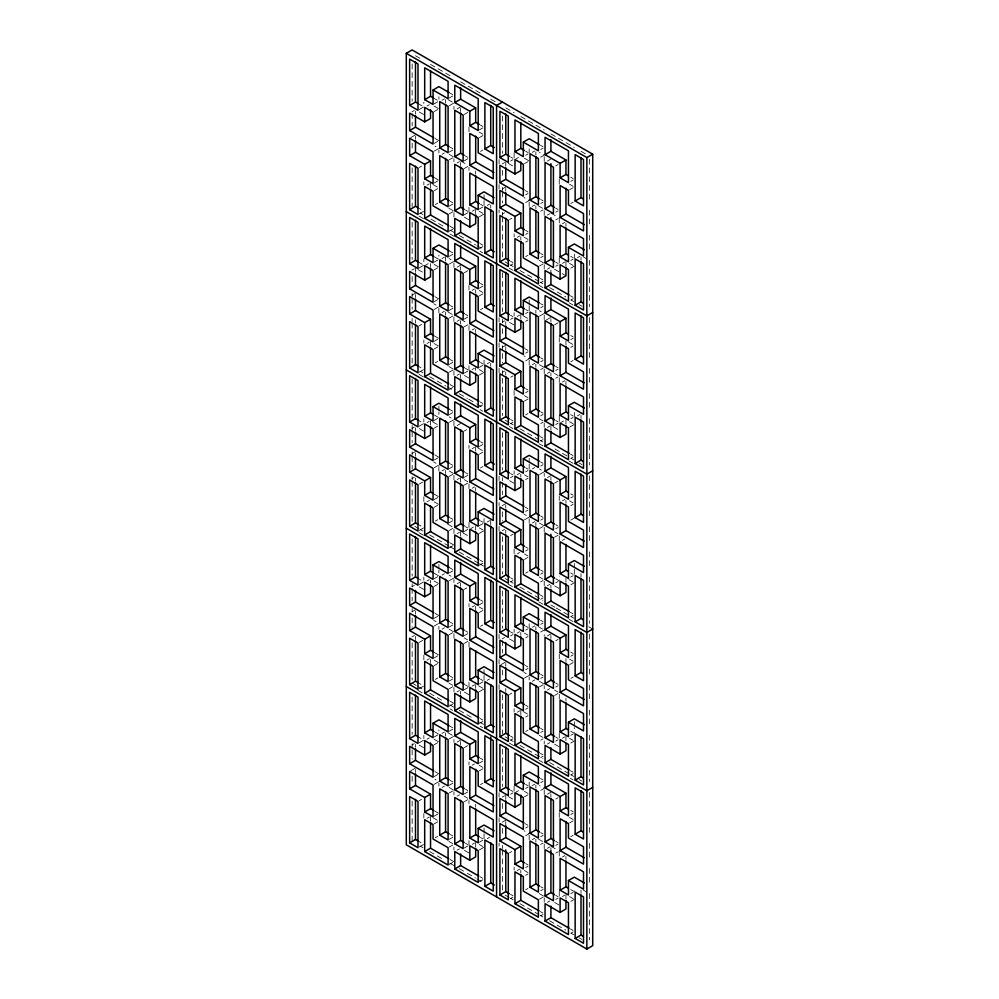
<?xml version="1.0" encoding="UTF-8"?>
<svg xmlns="http://www.w3.org/2000/svg" width="999" height="999" viewBox="0 0 999 999"><rect width="100%" height="100%" fill="white"/><g stroke="black" fill="none" stroke-linecap="round" stroke-linejoin="round"><path stroke-width="0.75" stroke-dasharray="5 3.75" d="M411.975 111.826L414.323 110.464M419.168 109.603L423.851 106.893L423.851 102.26M427.023 106.031L429.37 104.683M434.215 103.809L437.724 101.786M442.07 100.237L444.418 98.889M449.263 98.014L452.772 95.991M434.215 111.526L437.724 109.503M449.263 105.744L453.946 103.034L453.946 109.216M457.117 108.928L460.626 106.893M410.814 137.587L415.497 134.89M464.31 114.423L467.819 112.4M434.215 143.381L437.724 141.359M434.215 151.099L438.898 148.401L435.002 146.154M479.358 129.87L482.867 127.847M419.168 167.507L421.516 166.159M442.07 154.296L444.418 152.934M449.263 152.073L452.772 150.037M479.358 137.587L482.867 135.564M449.263 159.79L452.772 157.767M457.117 162.974L459.465 161.626M464.31 160.752L467.819 158.729M480.519 151.398L482.867 150.037M427.023 185.177L429.37 183.828M434.215 182.954L437.724 180.931M464.31 168.481L467.819 166.446M434.215 190.684L437.724 188.649M502.26 163.936L504.595 162.587M419.168 213.848L423.851 211.139L419.081 208.379M435.389 204.483L437.724 203.134M510.614 161.051L512.962 159.69M516.133 158.829L518.481 157.48M525.661 155.257L528.009 153.908M532.355 152.36L534.69 151.011M540.709 149.463L543.056 148.114M449.263 206.119L452.772 204.096M524.487 163.649L528.009 161.626M540.709 157.18L544.218 155.157L539.448 152.397M449.263 213.848L452.772 211.813M547.402 161.051L550.911 159.016M502.26 189.036L505.769 187.013M464.31 214.81L467.819 212.787M472.165 211.239L474.513 209.89M479.358 209.016L482.867 206.993M487.212 205.444L489.547 204.096M555.756 165.871L558.091 164.523M449.263 231.219L452.772 229.196M479.358 216.733L484.04 214.036M525.661 194.83L528.009 193.481M502.26 214.136L504.595 212.787M525.661 202.547L529.17 200.524L523.976 197.515M411.975 270.117L414.323 268.768M419.168 267.894L423.851 265.197L423.851 259.016M425.861 264.997L428.196 263.649M570.804 181.319L573.139 179.97M434.215 262.1L437.724 260.077M442.07 258.529L444.418 257.18M509.453 219.63L511.788 218.282M532.355 206.406L534.69 205.057M449.263 256.318L452.772 254.283M540.709 203.521L543.056 202.16M569.63 189.71L573.139 187.687M434.215 269.83L437.724 267.794M449.263 264.036L453.946 261.338L449.163 258.579M540.709 211.239L543.056 209.89M479.358 248.589L482.867 246.566M457.117 267.22L460.626 265.197M547.402 215.097L549.737 213.749M411.975 295.217L415.497 293.182M555.756 212.2L558.091 210.851M570.804 203.509L573.139 202.16M517.307 237.3L519.642 235.951M525.661 234.403L528.009 233.054M464.31 272.727L467.819 270.692M555.756 219.93L558.091 218.569M525.661 242.12L528.009 240.771M562.449 223.788L564.785 222.427M434.215 301.673L437.724 299.65M434.215 309.403L438.898 306.693L433.691 303.696M510.614 265.284L512.962 263.936M525.661 256.606L528.009 255.257M472.165 290.384L474.513 289.036M479.358 288.162L482.867 286.139M419.168 325.811L421.516 324.463M442.07 312.587L444.418 311.238M449.263 310.364L452.772 308.341M540.709 257.567L543.056 256.219M479.358 295.891L482.867 293.856M449.263 318.082L452.772 316.059M539.535 265.959L543.056 263.936M457.117 321.278L459.465 319.917M547.402 269.156L549.737 267.794M464.31 319.056L467.819 317.02M480.519 309.69L482.867 308.341M555.756 266.258L558.091 264.897M562.449 263.361L564.785 262.013M427.023 343.469L429.37 342.12M570.804 260.464L573.139 259.116M577.484 257.567L579.832 256.219M434.215 341.258L437.724 339.223M464.31 326.773L467.819 324.75M540.709 282.667L543.056 281.306M570.804 268.182L574.313 266.159M434.215 348.976L437.724 346.953M472.165 329.957L474.513 328.609M502.26 322.24L504.595 320.891M419.168 372.14L423.851 369.443L419.081 366.683M435.389 362.774L437.724 361.426M510.614 319.343L512.962 317.994M517.307 316.446L519.642 315.097M525.661 313.549L528.009 312.2M540.709 307.754L543.056 306.406M449.263 364.423L452.772 362.387M525.661 321.266L528.009 319.917M539.535 316.159L544.218 313.449L539.448 310.701M570.804 300.037L573.139 298.689M449.263 372.14L452.772 370.117M546.228 320.017L550.911 317.32M502.26 347.327L505.769 345.304M457.117 375.324L459.465 373.976M464.31 373.102L467.819 371.079M472.165 369.53L474.513 368.181M479.358 367.307L482.867 365.284M487.212 363.736L489.547 362.387M554.582 324.837L558.091 322.814M449.263 389.51L452.772 387.487M479.358 375.037L484.04 372.327M525.661 353.122L528.009 351.773M502.26 372.427L504.595 371.079M525.661 360.851L529.17 358.816L523.976 355.819M411.975 428.409L414.323 427.06M419.168 426.198L423.851 423.489L419.081 420.729M427.023 422.627L429.37 421.266M570.804 339.61L573.139 338.261M434.215 420.404L437.724 418.369M510.614 377.26L512.962 375.899M532.355 364.71L534.69 363.361M449.263 414.61L452.772 412.587M540.709 361.813L543.056 360.464M570.804 347.327L573.139 345.979M434.215 428.121L437.724 426.098M449.263 422.327L453.946 419.63L449.163 416.87M540.709 369.53L543.056 368.181M479.358 406.893L482.867 404.857M457.117 425.512L460.626 423.489M547.402 373.389L549.737 372.04M555.756 370.504L558.091 369.143M570.804 361.813L573.139 360.464M411.975 453.509L415.497 451.486M525.661 392.694L528.009 391.346M464.31 431.019L466.645 429.67M555.756 378.221L558.091 376.873M524.487 401.099L528.009 399.063M562.449 382.08L564.785 380.731M434.215 459.977L437.724 457.954M411.975 478.608L414.323 477.247M434.215 467.694L438.898 464.997L433.691 461.988M510.614 423.588L512.962 422.24M525.661 414.897L528.009 413.549M472.165 448.676L474.513 447.327M479.358 446.466L482.867 444.43M419.168 484.103L422.677 482.08M442.07 470.879L444.418 469.53M449.263 468.656L452.772 466.633M540.709 415.859L543.056 414.51M479.358 454.183L482.867 452.16M449.263 476.386L452.772 474.363M540.709 423.588L543.056 422.24M457.117 479.57L459.465 478.221M547.402 427.447L549.737 426.098M464.31 477.347L467.819 475.324M480.519 467.982L482.867 466.633M555.756 424.55L558.091 423.201M561.276 422.327L563.611 420.979M427.023 501.773L429.37 500.412M570.804 418.756L573.139 417.407M577.484 415.859L579.832 414.51M434.215 499.55L437.724 497.527M464.31 485.064L467.819 483.041M540.709 440.959L543.056 439.61M569.63 427.16L574.313 424.45M434.215 507.267L437.724 505.244M472.165 488.261L474.513 486.9M419.168 530.432L423.851 527.734L419.081 524.975M435.389 521.078L437.724 519.717M510.614 477.634L512.962 476.286M517.307 474.737L519.642 473.389M525.661 471.84L528.009 470.492M532.355 468.956L534.69 467.594M540.709 466.058L543.056 464.697M449.263 522.714L452.772 520.691M525.661 479.57L528.009 478.221M539.535 474.45L544.218 471.753L539.448 468.993M570.804 458.329L573.139 456.98M449.263 530.432L452.772 528.409M547.402 477.634L550.911 475.611M502.26 505.631L505.769 503.608M457.117 533.616L459.465 532.267M464.31 531.406L467.819 529.37M470.991 528.508L473.339 527.16M479.358 525.611L482.867 523.588M487.212 522.04L489.547 520.691M554.582 483.141L558.091 481.106M449.263 547.814L452.772 545.779M479.358 533.329L484.04 530.631M525.661 511.426L528.009 510.064M502.26 530.719L504.595 529.37M524.487 519.817L529.17 517.12L523.976 514.11M411.975 586.713L414.323 585.352M562.449 500.799L564.785 499.45M419.168 584.49L423.851 581.78L419.081 579.033M427.023 580.918L429.37 579.57M570.804 497.902L573.139 496.553M434.215 578.696L437.724 576.673M442.07 575.124L444.418 573.776M510.614 535.551L512.962 534.203M532.355 523.001L534.69 521.653M449.263 572.902L452.772 570.879M540.709 520.104L543.056 518.756M570.804 505.631L573.139 504.283M434.215 586.413L437.724 584.39M449.263 580.631L453.946 577.922L449.163 575.162M539.535 528.508L543.056 526.473M479.358 565.184L482.867 563.161M457.117 583.816L460.626 581.78M411.975 611.8L415.497 609.777M555.756 528.796L558.091 527.447M570.804 520.104L574.313 518.081M517.307 553.896L519.642 552.534M525.661 550.998L528.009 549.637M464.31 589.31L466.645 587.961M554.582 537.187L558.091 535.164M524.487 559.39L528.009 557.367M562.449 540.372L564.785 539.023M434.215 618.269L437.724 616.246M411.975 636.9L414.323 635.551M434.215 625.998L438.898 623.289L433.691 620.292M510.614 581.88L512.962 580.531M525.661 573.189L528.009 571.84M472.165 606.98L474.513 605.631M479.358 604.757L482.867 602.734M419.168 642.407L422.677 640.371M442.07 629.183L444.418 627.822M449.263 626.96L452.772 624.924M540.709 574.163L543.056 572.814M479.358 612.474L482.867 610.451M449.263 634.677L452.772 632.654M540.709 581.88L543.056 580.531M547.402 585.739L549.737 584.39M464.31 635.639L467.819 633.616M480.519 626.286L482.867 624.924M555.756 582.842L558.091 581.493M427.023 660.064L429.37 658.716M570.804 577.06L573.139 575.699M434.215 657.841L437.724 655.819M464.31 643.368L467.819 641.333M540.709 599.25L543.056 597.902M570.804 584.777L574.313 582.754M434.215 665.571L437.724 663.536M502.26 638.836L504.595 637.474M419.168 688.736L423.851 686.026L419.081 683.266M435.389 679.37L437.724 678.021M510.614 635.938L512.962 634.577M517.307 633.041L519.642 631.693M525.661 630.144L528.009 628.796M532.355 627.247L534.69 625.898M540.709 624.35L543.056 623.001M449.263 681.006L452.772 678.983M525.661 637.861L528.009 636.513M540.709 632.067L544.218 630.044L544.218 636.226M570.804 616.633L573.139 615.272M449.263 688.736L452.772 686.7M547.402 635.938L550.911 633.903M501.086 664.597L505.769 661.9M457.117 691.92L459.465 690.571M464.31 689.697L467.819 687.674M472.165 686.126L474.513 684.777M479.358 683.903L482.867 681.88M487.212 680.331L489.547 678.983M555.756 640.759L558.091 639.41M449.263 706.106L452.772 704.083M479.358 691.633L484.04 688.923M525.661 669.717L528.009 668.368M524.487 678.109L529.17 675.411L523.976 672.402M411.975 745.004L414.323 743.656M419.168 742.781L423.851 740.084L419.081 737.324M427.023 739.21L429.37 737.861M570.804 656.206L573.139 654.857M434.215 736.987L437.724 734.964M442.07 733.416L444.418 732.067M509.453 694.517L511.788 693.169M532.355 681.293L534.69 679.944M449.263 731.206L452.772 729.17M540.709 678.408L543.056 677.047M569.63 664.597L573.139 662.574M434.215 744.717L437.724 742.682M449.263 738.923L453.946 736.226L453.946 742.394M539.535 686.8L543.056 684.777M479.358 723.476L482.867 721.453M457.117 742.107L460.626 740.084M547.402 689.984L549.737 688.636M410.814 770.778L415.497 768.069M555.756 687.087L558.091 685.739M570.804 678.408L573.139 677.047M517.307 712.187L519.642 710.838M525.661 709.29L528.009 707.941M464.31 747.614L467.819 745.579M554.582 695.491L558.091 693.456M525.661 717.007L528.009 715.659M434.215 776.573L437.724 774.537M434.215 784.29L438.898 781.58L435.002 779.332M510.614 740.172L512.962 738.823M525.661 731.493L528.009 730.144M472.165 765.271L474.513 763.923M479.358 763.049L482.867 761.026M419.168 800.699L421.516 799.35M442.07 787.474L444.418 786.126M449.263 785.251L452.772 783.228M540.709 732.454L543.056 731.106M479.358 770.778L482.867 768.743M449.263 792.981L452.772 790.946M540.709 740.172L543.056 738.823M457.117 796.166L459.465 794.804M547.402 744.043L549.737 742.682M464.31 793.943L467.819 791.907M480.519 784.577L482.867 783.228M555.756 741.146L558.091 739.797M562.449 738.249L564.785 736.9M427.023 818.356L429.37 817.007M570.804 735.351L573.139 734.003M434.215 816.146L437.724 814.11M464.31 801.66L467.819 799.637M540.709 757.554L543.056 756.206M570.804 743.069L574.313 741.046M434.215 823.863L437.724 821.84M502.26 797.127L504.595 795.778M419.168 847.027L423.851 844.33L419.081 841.57M435.389 837.661L437.724 836.313M510.614 794.23L512.962 792.881M516.133 792.007L518.481 790.659M525.661 788.436L528.009 787.087M532.355 785.539L534.69 784.19M540.709 782.642L543.056 781.293M449.263 839.31L452.772 837.274M524.487 796.84L528.009 794.804M540.709 790.371L544.218 788.336L539.448 785.589M570.804 774.924L573.139 773.576M449.263 847.027L452.772 845.004M547.402 794.23L550.911 792.207M502.26 822.227L505.769 820.191M457.117 850.211L459.465 848.863M464.31 847.989L467.819 845.966M472.165 844.417L474.513 843.069M479.358 842.207L482.867 840.171M487.212 838.636L489.547 837.274M555.756 799.05L558.091 797.702M449.263 864.397L452.772 862.374M479.358 849.924L484.04 847.214M525.661 828.009L528.009 826.66M525.661 835.738L529.17 833.703L523.976 830.706M570.804 814.497L573.139 813.149M509.453 852.821L511.788 851.473M532.355 839.597L534.69 838.248M540.709 836.7L543.056 835.351M569.63 822.901L573.139 820.866M540.709 844.417L543.056 843.069M479.358 881.78L482.867 879.744M547.402 848.276L549.737 846.927M555.756 845.391L558.091 844.03M570.804 836.7L573.139 835.351M517.307 870.479L519.642 869.13M525.661 867.582L528.009 866.233M555.756 853.109L558.091 851.76M525.661 875.311L528.009 873.963M562.449 856.967L564.785 855.619M510.614 898.476L512.962 897.127M525.661 889.784L528.009 888.436M540.709 890.746L543.056 889.397M539.535 899.15L543.056 897.127M547.402 902.334L549.737 900.986M555.756 899.437L558.091 898.089M562.449 896.54L564.785 895.191M570.804 893.643L573.139 892.294M540.709 915.846L543.056 914.497M570.804 901.373L574.313 899.337M570.804 933.216L573.139 931.867M415.497 55.744L422.652 59.878M430.544 64.423L451.348 76.436M460.626 81.806L482.742 94.568M490.721 99.176L496.69 102.622M505.769 107.867L514.123 112.687M520.816 116.546L544.218 130.057M550.911 133.928L574.313 147.44M581.006 151.299L586.975 154.745M448.926 92.42L452.684 94.593M540.459 145.267L542.969 146.716M447.977 99.588L453.946 103.034M432.929 97.665L438.898 101.111L438.898 96.766M480.457 125.1L482.842 126.473M525.586 151.161L527.984 152.535M570.729 177.223L573.114 178.596M434.115 106.069L438.898 108.829M479.258 132.13L482.842 134.203M524.4 158.192L529.17 160.951M569.542 184.253L573.114 186.326M417.882 103.446L423.851 106.893M510.551 156.955L512.937 158.329M419.255 111.963L425.524 115.584M508.279 163.361L515.796 167.707M435.002 138.424L438.898 140.684M450.362 147.303L452.747 148.676M465.409 155.981L467.794 157.367M525.274 190.547L527.872 192.045M540.634 199.425L543.031 200.799M555.681 208.104L558.079 209.49M449.163 154.333L453.946 157.093M460.626 160.951L467.794 165.085M538.249 205.769L544.218 209.216M550.911 213.074L558.079 217.208M583.391 256.918L586.975 258.991M434.115 177.497L438.898 180.257M480.457 204.246L482.842 205.632M525.586 230.307L527.984 231.681M570.729 256.368L573.114 257.742M432.929 184.528L438.898 187.974M479.258 211.276L482.842 213.349M524.4 237.337L527.984 239.41M569.542 263.399L573.114 265.472M450.362 201.348L452.747 202.735M465.409 210.04L467.794 211.413M540.634 253.471L543.031 254.845M555.681 262.163L558.079 263.536M448.926 208.242L453.946 211.139M464.398 217.17L470.666 220.791M539.21 260.364L544.218 263.261M554.67 269.293L560.938 272.914M562.187 273.639L564.697 275.087M450.037 226.261L453.946 228.521M480.132 243.631L482.742 245.142M510.551 261.189L512.937 262.575M540.322 278.384L542.919 279.882M570.417 295.754L573.014 297.265M420.229 212.912L422.927 214.473M431.019 219.143L443.144 226.136M449.875 230.032L453.921 232.367M459.303 235.477L475.474 244.805M476.823 245.592L483.566 249.475M505.119 261.925L509.165 264.26M510.514 265.035L513.199 266.596M519.942 270.479L538.811 281.368M540.159 282.155L542.844 283.704M549.587 287.6L565.759 296.928M571.141 300.037L573.838 301.598M579.233 304.707L581.918 306.268M419.081 216.109L423.851 218.868M450.037 233.991L453.946 236.239M480.132 251.361L482.742 252.859M509.353 268.232L512.937 270.292M539.023 285.352L542.919 287.612M569.118 302.734L573.014 304.982M448.926 250.712L452.684 252.884M540.459 303.559L542.969 305.007M434.115 256.643L438.898 259.403L438.898 255.057M480.457 283.391L482.842 284.777M525.586 309.453L527.984 310.839M570.729 335.514L573.114 336.9M434.115 264.36L438.898 267.12M479.258 290.422L482.842 292.495M523.201 315.796L527.984 318.556M568.344 341.858L573.114 344.618M417.882 261.75L423.851 265.197M510.551 315.247L512.937 316.621M417.994 269.543L425.524 273.876M509.527 322.377L515.796 325.999M435.002 296.728L438.898 298.976M450.362 305.594L452.747 306.968M465.409 314.285L467.794 315.659M525.274 348.851L527.872 350.349M540.634 357.717L543.031 359.091M555.681 366.408L558.079 367.782M447.977 311.938L453.946 315.384M460.626 319.243L467.794 323.376M539.448 364.747L544.218 367.507M554.495 373.439L558.079 375.499M434.115 335.789L438.898 338.549M480.457 362.537L482.842 363.923M525.586 388.599L527.984 389.985M570.729 414.66L573.114 416.046M434.115 343.519L438.898 346.266M479.258 369.58L482.842 371.64M524.4 395.641L527.984 397.702M569.542 421.69L573.114 423.763M450.362 359.652L452.747 361.026M465.409 368.331L467.794 369.717M540.634 411.763L543.031 413.149M555.681 420.454L558.079 421.828M448.926 366.546L453.946 369.443M464.398 375.474L470.666 379.083M539.21 418.668L542.969 420.829M553.421 426.873L560.938 431.206M450.037 384.565L453.946 386.813M480.132 401.935L482.742 403.434M510.551 419.493L512.937 420.866M540.322 436.675L542.919 438.186M570.417 454.058L573.014 455.556M420.229 371.203L422.927 372.764M429.67 376.66L445.829 385.989M447.177 386.763L453.921 390.659M459.303 393.768L467.395 398.439M468.743 399.213L475.474 403.109M476.823 403.883L483.566 407.767M505.119 420.217L509.165 422.552M510.514 423.326L513.199 424.887M519.942 428.771L538.811 439.672M540.159 440.447L542.844 441.995M554.969 449.001L569.792 457.554M571.141 458.341L573.838 459.89M579.233 462.999L581.918 464.56M419.081 374.4L423.851 377.16M480.132 409.652L482.742 411.151M509.353 426.523L512.937 428.596M539.023 443.656L542.919 445.904M569.118 461.026L573.014 463.274M448.926 409.016L452.684 411.188M540.459 461.85L542.969 463.299M434.115 414.935L438.898 417.694L438.898 411.913M480.457 441.695L482.842 443.069M525.586 467.757L527.984 469.13M570.729 493.806L573.114 495.192M432.929 421.978L438.898 425.424M478.059 448.039L482.842 450.786M524.4 474.787L527.984 476.848M569.542 500.849L573.114 502.909M510.551 473.538L512.937 474.925M419.255 428.559L425.524 432.18M509.527 480.681L515.796 484.303M435.002 455.02L438.898 457.267M450.362 463.886L452.747 465.272M465.409 472.577L467.794 473.951M525.274 507.142L527.872 508.641M540.634 516.008L543.031 517.395M555.681 524.7L558.079 526.073M449.163 470.929L453.946 473.676M464.21 479.607L467.794 481.68M539.448 523.039L544.218 525.799M554.495 531.73L558.079 533.803M434.115 494.093L438.898 496.84M480.457 520.841L482.842 522.215M525.586 546.903L527.984 548.276M570.729 572.964L573.114 574.338M434.115 501.81L438.898 504.57M479.258 527.872L482.842 529.945M524.4 553.933L527.984 555.993M573.114 582.055L565.958 577.922L565.958 582.267M450.362 517.944L452.747 519.318M465.409 526.635L467.794 528.009M540.634 570.067L543.031 571.44M555.681 578.746L559.265 580.819L559.265 576.186M447.677 524.113L452.684 527.01M463.136 533.041L470.666 537.387M539.21 576.96L542.969 579.133M554.67 585.889L560.938 589.51M450.037 542.857L453.946 545.104M480.132 560.227L482.742 561.725M510.551 577.784L512.937 579.17M540.322 594.979L542.919 596.478M570.417 612.35L573.014 613.848M414.847 526.398L418.881 528.733M420.229 529.507L422.927 531.056M429.67 534.952L448.526 545.841M449.875 546.615L453.921 548.951M459.303 552.06L478.171 562.961M479.52 563.736L483.566 566.071M505.119 578.521L509.165 580.844M510.514 581.63L513.199 583.179M519.942 587.075L542.844 600.299M550.936 604.969L554.969 607.292M556.318 608.079L569.792 615.859M571.141 616.633L573.838 618.194M588.661 626.748L592.707 629.083M419.081 532.692L423.851 535.452M508.154 584.128L512.937 586.888M539.023 601.947L542.919 604.195M569.118 619.318L573.014 621.578M448.926 567.307L452.684 569.48M540.459 620.154L542.969 621.603M538.249 626.598L544.218 630.044M434.115 573.239L438.898 575.998L438.898 570.204M480.457 599.987L482.842 601.361M525.586 626.048L527.984 627.422M570.729 652.11L573.114 653.483M434.115 580.956L438.898 583.716M479.258 607.017L482.842 609.09M524.4 633.079L527.984 635.152M569.542 659.14L573.114 661.213M510.551 631.843L512.937 633.216M419.255 586.85L425.524 590.471M509.527 638.973L515.796 642.594M435.002 613.311L438.898 615.571M450.362 622.19L452.747 623.563M465.409 630.869L467.794 632.255M525.274 665.434L527.872 666.932M540.634 674.313L543.031 675.686M555.681 682.991L558.079 684.377M449.163 629.22L453.946 631.98M464.21 637.911L467.794 639.972M539.448 681.343L544.218 684.103M554.495 690.022L558.079 692.095M434.115 652.384L438.898 655.144M480.457 679.133L482.842 680.519M525.586 705.194L527.984 706.568M570.729 731.256L574.313 733.328L574.313 727.534M434.115 660.102L438.898 662.861M482.842 688.236L475.674 684.103L475.674 688.436M523.201 711.538L527.984 714.297M569.542 738.286L573.114 740.359M450.362 676.236L452.747 677.622M465.409 684.927L467.794 686.301M540.634 728.358L543.031 729.745M555.681 737.05L558.079 738.423M448.926 683.129L452.684 685.302M464.398 692.057L470.666 695.679M539.21 735.252L542.969 737.424M554.67 744.18L560.938 747.801M450.037 701.148L453.946 703.408M480.132 718.518L482.742 720.029M510.551 736.088L512.937 737.462M540.322 753.271L542.919 754.769M570.417 770.641L573.014 772.152M412.15 683.129L416.196 685.464M417.532 686.251L422.927 689.36M429.67 693.244L444.493 701.81M449.875 704.919L453.921 707.255M459.303 710.364L474.125 718.918M479.52 722.027L483.566 724.362M505.119 736.812L509.165 739.148M510.514 739.922L513.199 741.483M519.942 745.366L542.844 758.591M549.587 762.487L569.792 774.15M571.141 774.924L573.838 776.485M579.233 779.595L581.918 781.156M417.882 690.309L422.652 693.056M450.037 708.878L452.647 710.376M480.132 726.248L482.742 727.747M509.353 743.119L514.123 745.866M539.023 760.239L542.919 762.499M570.417 778.371L573.014 779.869M448.926 725.599L452.684 727.771M540.459 778.446L542.969 779.894M447.977 732.779L453.946 736.226M434.115 731.53L438.898 734.29L438.898 729.944M480.457 758.278L482.842 759.665M525.586 784.34L527.984 785.726M570.729 810.401L573.114 811.787M434.115 739.26L438.898 742.007M479.258 765.309L482.842 767.382M524.4 791.37L527.984 793.443M569.542 817.432L573.114 819.505M510.551 790.134L512.937 791.508M419.255 745.154L425.524 748.763M508.279 796.54L515.796 800.886M435.002 771.615L438.898 773.863M450.362 780.481L452.747 781.867M465.409 789.173L467.794 790.546M525.274 823.738L527.872 825.236M540.634 832.604L543.031 833.978M555.681 841.295L558.079 842.669M449.163 787.512L453.946 790.271M464.21 796.203L467.794 798.276M538.249 838.948L544.218 842.394M550.911 846.253L558.079 850.386M583.391 890.109L586.975 892.169M434.115 810.676L438.898 813.436M480.457 837.424L482.842 838.81M525.586 863.486L527.984 864.872M570.729 889.547L574.313 891.62L574.313 887.274M432.929 817.706L438.898 821.166M479.258 844.467L482.842 846.528M524.4 870.529L527.984 872.589M569.542 896.578L573.114 898.65M450.362 834.54L452.747 835.913M465.409 843.218L467.794 844.605M540.634 886.65L543.031 888.036M555.681 895.341L558.079 896.727M448.926 841.433L452.684 843.606M464.398 850.361L470.666 853.983M539.21 893.556L544.218 896.44M554.67 902.484L560.938 906.093M450.037 859.452L453.946 861.7M480.132 876.822L482.742 878.321M510.551 894.38L512.937 895.753M540.322 911.563L542.919 913.074M570.417 928.945L573.014 930.444M420.229 846.103L422.927 847.651M429.67 851.548L444.493 860.102M449.875 863.211L453.921 865.546M459.303 868.655L466.046 872.552M467.395 873.326L475.474 877.996M476.823 878.77L483.566 882.654M505.119 895.104L509.165 897.439M510.514 898.213L513.199 899.774M519.942 903.658L538.811 914.56M540.159 915.334L542.844 916.895M549.587 920.778L565.759 930.119M571.141 933.228L573.838 934.777M579.233 937.899L581.918 939.447M589.36 159.216L589.36 202.447M589.36 210.177L589.36 227.547M589.36 235.264L589.36 252.647M589.36 260.364L589.36 306.693M589.36 317.507L589.36 360.751M589.36 368.469L589.36 385.839M589.36 393.569L589.36 410.939M589.36 418.668L589.36 464.997M589.36 475.799L589.36 519.043M589.36 526.773L589.36 544.143M589.36 551.86L589.36 569.23M589.36 576.96L589.36 623.289M589.36 634.103L589.36 677.347M589.36 685.064L589.36 702.434M589.36 710.164L589.36 727.534M589.36 735.252L589.36 781.58M589.36 792.394L589.36 835.639M589.36 843.356L589.36 860.738M589.36 868.456L589.36 885.826M589.36 893.556L589.36 939.884M581.006 257.08L581.006 260.177M581.006 415.384L581.006 418.469M581.006 573.676L581.006 576.76M581.006 890.271L581.006 893.356M574.313 254.096L574.313 258.441M574.313 412.387L574.313 416.733M574.313 563.448L574.313 567.794M574.313 569.243L574.313 575.024M574.313 721.74L574.313 726.086M565.958 223.277L565.958 226.311M565.958 261.326L565.958 265.672M565.958 340.484L565.958 345.03M565.958 381.568L565.958 384.603M565.958 419.63L565.958 423.976M565.958 500.287L565.958 503.321M565.958 658.591L565.958 661.625M565.958 698.164L565.958 701.198M565.958 736.226L565.958 740.559M565.958 856.455L565.958 859.49M565.958 894.517L565.958 898.863M559.265 179.283L559.265 185.464M559.265 217.894L559.265 224.076M559.265 258.054L559.265 264.223M559.265 337.587L559.265 342.22M559.265 377.734L559.265 382.367M559.265 416.346L559.265 422.527M559.265 495.879L559.265 500.511M559.265 536.038L559.265 540.671M559.265 654.17L559.265 658.803M559.265 694.33L559.265 698.963M559.265 732.941L559.265 739.11M559.265 812.474L559.265 818.643M559.265 851.086L559.265 857.254M559.265 891.233L559.265 897.414M550.911 270.017L550.911 272.914M550.911 318.856L550.911 321.953M550.911 372.914L550.911 375.999M550.911 425.424L550.911 429.757M550.911 477.16L550.911 480.244M550.911 585.164L550.911 588.061M550.911 635.451L550.911 638.536M550.911 793.743L550.911 796.84M550.911 847.801L550.911 850.886M544.218 156.706L544.218 161.338M544.218 210.752L544.218 215.384M544.218 264.71L544.218 269.056M544.218 314.997L544.218 319.63M544.218 369.056L544.218 373.688M544.218 423.002L544.218 427.347M544.218 473.289L544.218 476.386M544.218 527.347L544.218 531.98M544.218 581.306L544.218 585.651M544.218 685.639L544.218 688.736M544.218 741.046L544.218 743.943M544.218 789.884L544.218 794.517M544.218 843.943L544.218 848.576M544.218 897.889L544.218 902.234M535.864 151.873L535.864 154.97M535.864 205.931L535.864 209.016M535.864 310.177L535.864 313.261M535.864 364.223L535.864 367.307M535.864 522.514L535.864 525.611M535.864 626.76L535.864 629.857M535.864 785.064L535.864 788.149M535.864 839.11L535.864 842.207M529.17 148.888L529.17 153.222M529.17 202.035L529.17 206.593M529.17 299.937L529.17 304.283M529.17 305.731L529.17 311.526M529.17 360.339L529.17 364.885M529.17 458.241L529.17 462.574M529.17 464.023L529.17 469.817M529.17 518.631L529.17 523.176M529.17 623.776L529.17 628.121M529.17 676.922L529.17 679.957M529.17 782.067L529.17 786.413M529.17 835.226L529.17 839.772M520.816 236.788L520.816 239.822M520.816 314.423L520.816 318.768M520.816 474.163L520.816 477.06M520.816 632.454L520.816 635.352M520.816 710.164L520.816 714.71M520.816 869.967L520.816 873.001M514.123 152.847L514.123 159.016M514.123 233.916L514.123 237.013M514.123 312.687L514.123 315.771M514.123 390.671L514.123 395.304M514.123 470.979L514.123 474.063M514.123 548.963L514.123 553.596M514.123 629.27L514.123 632.367M514.123 708.803L514.123 711.9M514.123 786.026L514.123 792.207M514.123 867.107L514.123 870.191M505.769 161.913L505.769 166.259M505.769 188.461L505.769 191.358M505.769 321.653L505.769 324.55M505.769 346.753L505.769 349.65M505.769 371.94L505.769 375.037M505.769 505.044L505.769 507.942M505.769 530.244L505.769 533.329M505.769 663.348L505.769 666.246M505.769 688.536L505.769 691.633M505.769 795.104L505.769 799.437M505.769 821.64L505.769 825.986M502.422 116.034L502.422 153.284M502.422 170.354L502.422 178.109M502.422 187.425L502.422 190.534M502.422 192.083L502.422 202.947M502.422 212.263L502.422 215.359M502.422 216.908L502.422 257.267M502.422 272.777L502.422 311.576M502.422 319.343L502.422 322.44M502.422 328.646L502.422 336.413M502.422 345.716L502.422 351.935M502.422 353.484L502.422 362.799M502.422 370.554L502.422 376.76M502.422 378.309L502.422 415.559M502.422 432.629L502.422 469.88M502.422 477.634L502.422 480.744M502.422 482.292L502.422 494.705M502.422 511.775L502.422 521.091M502.422 536.613L502.422 573.851M502.422 590.921L502.422 628.171M502.422 640.584L502.422 653.009M502.422 670.079L502.422 677.834M502.422 694.904L502.422 733.703M502.422 749.225L502.422 786.463M502.422 803.533L502.422 811.3M502.422 828.371L502.422 836.126M502.422 845.441L502.422 848.551M502.422 850.099L502.422 890.446M499.088 159.503L499.088 163.848M499.088 184.603L499.088 188.936M499.088 209.79L499.088 212.874M499.088 317.794L499.088 322.14M499.088 342.894L499.088 347.24M499.088 368.082L499.088 372.714M499.088 476.098L499.088 480.432M499.088 502.634L499.088 505.531M499.088 526.386L499.088 531.018M499.088 634.39L499.088 638.736M499.088 659.49L499.088 663.823M499.088 684.677L499.088 689.31M499.088 792.682L499.088 797.027M499.088 817.781L499.088 822.127M499.088 842.969L499.088 846.066M490.721 204.957L490.721 208.054M490.721 363.261L490.721 366.346M490.721 520.017L490.721 524.65M484.04 194.73L484.04 199.076M484.04 200.524L484.04 206.318M484.04 360.264L484.04 364.61M484.04 518.568L484.04 522.902M484.04 669.617L484.04 673.963M484.04 675.411L484.04 681.206M484.04 827.921L484.04 832.254M484.04 833.703L484.04 839.497M475.674 171.154L475.674 174.188M475.674 209.216L475.674 213.549M475.674 289.872L475.674 292.907M475.674 329.445L475.674 332.48M475.674 367.507L475.674 370.404M475.674 446.653L475.674 451.211M475.674 487.749L475.674 490.784M475.674 525.799L475.674 530.144M475.674 606.468L475.674 609.502M475.674 804.332L475.674 807.367M475.674 842.394L475.674 846.74M468.993 127.173L468.993 131.806M468.993 167.32L468.993 170.404M468.993 207.467L468.993 212.1M468.993 285.464L468.993 290.097M468.993 325.612L468.993 330.244M468.993 365.771L468.993 370.404M468.993 445.304L468.993 448.389M468.993 483.916L468.993 488.548M468.993 522.527L468.993 528.696M468.993 603.596L468.993 606.693M468.993 642.207L468.993 646.84M468.993 682.367L468.993 687M468.993 761.9L468.993 764.984M468.993 800.499L468.993 803.596M468.993 840.659L468.993 845.291M460.626 108.441L460.626 111.526M460.626 162.5L460.626 165.584M460.626 266.733L460.626 269.83M460.626 320.791L460.626 323.876M460.626 374.75L460.626 377.647M460.626 477.547L460.626 482.18M460.626 531.593L460.626 535.939M460.626 583.329L460.626 586.413M460.626 691.333L460.626 694.23M460.626 741.62L460.626 744.717M453.946 158.629L453.946 161.726M453.946 212.587L453.946 216.933M453.946 262.874L453.946 267.507M453.946 316.933L453.946 321.566M453.946 370.879L453.946 375.224M453.946 421.178L453.946 425.811M453.946 475.224L453.946 479.857M453.946 529.183L453.946 533.528M453.946 579.47L453.946 582.554M453.946 633.516L453.946 638.149M453.946 687.474L453.946 691.82M453.946 791.82L453.946 794.904M453.946 847.214L453.946 850.112M445.579 99.75L445.579 102.847M445.579 256.506L445.579 261.139M445.579 312.1L445.579 315.197M445.579 470.404L445.579 473.489M445.579 732.941L445.579 736.026M438.898 149.925L438.898 152.947M438.898 308.216L438.898 312.762M438.898 406.118L438.898 410.464M438.898 466.508L438.898 471.066M438.898 564.41L438.898 568.756M438.898 626.323L438.898 629.358M438.898 783.104L438.898 786.138M430.544 183.154L430.544 187.7M430.544 263.748L430.544 266.646M430.544 341.446L430.544 345.991M430.544 420.591L430.544 424.937M430.544 580.332L430.544 583.229M430.544 659.552L430.544 662.587M430.544 816.333L430.544 820.878M423.851 181.793L423.851 184.89M423.851 340.097L423.851 343.181M423.851 418.856L423.851 421.94M423.851 496.84L423.851 501.486M423.851 577.147L423.851 580.244M423.851 655.144L423.851 659.777M423.851 735.451L423.851 738.536M423.851 813.436L423.851 818.069M415.497 111.239L415.497 114.136M415.497 136.339L415.497 139.236M415.497 268.094L415.497 272.427M415.497 294.63L415.497 297.527M415.497 319.83L415.497 322.914M415.497 427.834L415.497 430.731M415.497 452.934L415.497 455.819M415.497 478.121L415.497 481.206M415.497 611.226L415.497 614.123M415.497 636.413L415.497 639.51M415.497 744.43L415.497 747.327M415.497 769.517L415.497 772.414M412.15 63.924L412.15 101.161M412.15 113.574L412.15 125.999M412.15 143.069L412.15 150.824M412.15 167.894L412.15 206.693M412.15 222.215L412.15 259.465M412.15 276.536L412.15 284.29M412.15 293.606L412.15 296.703M412.15 298.251L412.15 309.116M412.15 318.431L412.15 321.541M412.15 323.089L412.15 363.436M412.15 378.958L412.15 417.757M412.15 425.512L412.15 430.169M412.15 431.718L412.15 442.582M412.15 451.898L412.15 455.007M412.15 456.555L412.15 468.968M412.15 476.723L412.15 479.832M412.15 481.381L412.15 521.728M412.15 538.811L412.15 576.048M412.15 583.816L412.15 586.913M412.15 588.461L412.15 600.886M412.15 608.641L412.15 611.75M412.15 617.956L412.15 627.26M412.15 642.782L412.15 680.032M412.15 697.102L412.15 734.352M412.15 743.656L412.15 748.313M412.15 749.862L412.15 759.178M412.15 776.248L412.15 784.003M412.15 801.086L412.15 841.433"/><path stroke-width="1.5" d="M406.293 53.334L412.15 49.95L592.707 154.196L592.707 945.666L586.85 949.05L406.293 844.804L406.293 53.334L586.85 157.567L592.707 154.196M433.042 90.01L448.089 98.689L448.089 81.319L424.687 67.807L424.687 99.663L433.042 104.483L433.042 90.01L438.898 86.626L448.926 92.42M409.64 105.444L417.994 110.277L417.994 63.948L409.64 59.116L409.64 105.444L415.497 102.073L417.882 103.446M424.687 99.663L430.544 96.279L432.929 97.665M454.782 102.56L460.626 99.176L475.674 107.867L475.674 122.34L469.83 125.724L469.83 111.239L454.782 102.56L454.782 85.177L478.184 98.689L478.184 130.544L469.83 125.724M430.544 109.79L430.544 118.481L424.687 121.853L409.64 113.174L409.64 130.544L415.497 127.173L433.691 137.675M469.83 111.239L475.674 107.867M409.64 155.644L415.497 152.26L430.544 160.951L430.544 175.424L424.687 178.809L424.687 164.323L409.64 155.644L409.64 138.262L433.042 151.786L433.042 183.629L424.687 178.809M502.422 102.073L496.578 105.444L496.578 896.927M439.735 147.914L448.089 152.747L448.089 106.418L439.735 101.586L439.735 147.914L445.579 144.543L449.163 146.603M424.687 164.323L430.544 160.951M454.782 156.606L463.136 161.438L463.136 115.097L454.782 110.277L454.782 156.606L460.626 153.234L464.21 155.295M484.877 148.888L493.231 153.709L493.231 107.38L484.877 102.56L484.877 148.888L490.721 145.504L494.305 147.577M469.83 165.297L493.231 178.809L493.231 161.426L478.184 152.747L478.184 138.262L469.83 133.441L469.83 165.297L475.674 161.913L493.881 172.427M523.326 142.133L538.374 150.812L538.374 133.441L514.96 119.93L514.96 151.786L523.326 156.606L523.326 142.133L529.17 138.749L539.21 144.543M409.64 209.69L417.994 214.523L417.994 168.194L409.64 163.361L409.64 209.69L415.497 206.318L417.882 207.692M499.912 157.567L508.279 162.4L508.279 116.071L499.912 111.239L499.912 157.567L505.769 154.196L509.353 156.256M514.96 151.786L520.816 148.401L524.4 150.474M439.735 201.973L448.089 206.793L448.089 160.464L439.735 155.644L439.735 201.973L445.579 198.589L449.163 200.662M424.687 218.381L448.089 231.893L448.089 214.523L433.042 205.831L433.042 191.358L424.687 186.526L424.687 218.381L430.544 214.997L448.738 225.512M545.054 154.67L550.911 151.299L565.958 159.99L565.958 174.463L560.102 177.834L560.102 163.361L545.054 154.67L545.054 137.3L568.456 150.812L568.456 182.667L560.102 177.834M478.184 195.217L493.231 203.896L493.231 186.526L469.83 173.014L469.83 204.87L478.184 209.69L478.184 195.217L484.04 191.833L494.068 197.627M520.816 161.913L520.816 170.604L514.96 173.976L499.912 165.297L499.912 182.667L505.769 179.283L523.976 189.798M454.782 210.664L463.136 215.484L463.136 169.156L454.782 164.323L454.782 210.664L460.626 207.28L464.21 209.353M469.83 204.87L475.674 201.486L479.258 203.559M560.102 163.361L565.958 159.99M499.912 207.767L505.769 204.383L520.816 213.074L520.816 227.547L514.96 230.931L514.96 216.446L499.912 207.767L499.912 190.384L523.326 203.896L523.326 235.752L514.96 230.931M433.042 248.301L448.089 256.993L448.089 239.61L424.687 226.099L424.687 257.954L433.042 262.774L433.042 248.301L438.898 244.93L448.926 250.712M475.674 214.997L475.674 223.689L469.83 227.073L454.782 218.381L454.782 235.752L460.626 232.38L478.833 242.882M409.64 263.748L417.994 268.569L417.994 222.24L409.64 217.42L409.64 263.748L415.497 260.364L417.882 261.75M424.687 257.954L430.544 254.57L432.929 255.956M530.007 200.037L538.374 204.87L538.374 158.541L530.007 153.709L530.007 200.037L535.864 196.666L539.448 198.726M514.96 216.446L520.816 213.074M454.782 260.851L460.626 257.467L475.674 266.159L475.674 280.632L469.83 284.016L469.83 269.543L454.782 260.851L454.782 243.481L478.184 256.993L478.184 288.836L469.83 284.016M545.054 208.729L553.421 213.549L553.421 167.22L545.054 162.4L545.054 208.729L550.911 205.344L554.495 207.417M430.544 268.094L430.544 276.773L424.687 280.157L409.64 271.466L409.64 288.836L415.497 285.464L433.691 295.979M484.877 253.134L493.231 257.954L493.231 211.626L484.877 206.793L484.877 253.134L490.721 249.75L494.305 251.823M575.149 201.011L583.503 205.831L583.503 159.503L575.149 154.67L575.149 201.011L581.006 197.627L583.391 199.001M469.83 269.543L475.674 266.159M560.102 217.42L583.503 230.931L583.503 213.549L568.456 204.87L568.456 190.384L560.102 185.564L560.102 217.42L565.958 214.036L584.153 224.55M409.64 313.936L415.497 310.564L430.544 319.243L430.544 333.728L424.687 337.1L424.687 322.627L409.64 313.936L409.64 296.566L433.042 310.077L433.042 341.933L424.687 337.1M499.912 261.813L508.279 266.646L508.279 220.304L499.912 215.484L499.912 261.813L505.769 258.441L509.353 260.502M439.735 306.218L448.089 311.039L448.089 264.71L439.735 259.89L439.735 306.218L445.579 302.834L449.163 304.907M530.007 254.096L538.374 258.916L538.374 212.587L530.007 207.767L530.007 254.096L535.864 250.712L539.448 252.784M424.687 322.627L430.544 319.243M514.96 270.504L538.374 284.016L538.374 266.646L523.326 257.954L523.326 243.481L514.96 238.649L514.96 270.504L520.816 267.12L539.023 277.635M568.456 247.34L583.503 256.019L583.503 238.649L560.102 225.137L560.102 256.993L568.456 261.813L568.456 247.34L574.313 243.956L584.34 249.75M454.782 314.897L463.136 319.73L463.136 273.401L454.782 268.569L454.782 314.897L460.626 311.526L464.21 313.586M545.054 262.774L553.421 267.607L553.421 221.278L545.054 216.446L545.054 262.774L550.911 259.403L554.495 261.476M560.102 256.993L565.958 253.609L568.344 254.995M484.877 307.18L493.231 312L493.231 265.672L484.877 260.851L484.877 307.18L490.721 303.796L494.305 305.869M469.83 323.589L493.231 337.1L493.231 319.73L478.184 311.039L478.184 296.566L469.83 291.733L469.83 323.589L475.674 320.217L493.881 330.719M523.326 300.424L538.374 309.116L538.374 291.733L514.96 278.221L514.96 310.077L523.326 314.897L523.326 300.424L529.17 297.04L539.21 302.834M565.958 267.12L565.958 275.811L560.102 279.183L545.054 270.504L545.054 287.874L550.911 284.503L569.118 295.005M409.64 367.994L417.994 372.814L417.994 326.486L409.64 321.653L409.64 367.994L415.497 364.61L417.882 365.996M499.912 315.871L508.279 320.691L508.279 274.363L499.912 269.543L499.912 315.871L505.769 312.487L509.353 314.56M514.96 310.077L520.816 306.693L524.4 308.766M439.735 360.264L448.089 365.097L448.089 318.768L439.735 313.936L439.735 360.264L445.579 356.893L449.163 358.953M424.687 376.673L448.089 390.184L448.089 372.814L433.042 364.123L433.042 349.65L424.687 344.83L424.687 376.673L430.544 373.301L448.738 383.803M545.054 312.974L550.911 309.59L565.958 318.281L565.958 332.754L560.102 336.139L560.102 321.653L545.054 312.974L545.054 295.592L568.456 309.116L568.456 340.959L560.102 336.139M478.184 353.509L493.231 362.2L493.231 344.83L469.83 331.306L469.83 363.161L478.184 367.994L478.184 353.509L484.04 350.137L494.068 355.919M520.816 320.204L520.816 328.896L514.96 332.28L499.912 323.589L499.912 340.959L505.769 337.587L523.976 348.089M454.782 368.956L463.136 373.776L463.136 327.447L454.782 322.627L454.782 368.956L460.626 365.572L464.21 367.644M469.83 363.161L475.674 359.79L479.258 361.85M575.149 305.244L583.503 310.077L583.503 263.748L575.149 258.916L575.149 305.244L581.006 301.873L583.391 303.246M560.102 321.653L565.958 318.281M499.912 366.059L505.769 362.674L520.816 371.366L520.816 385.851L514.96 389.223L514.96 374.75L499.912 366.059L499.912 348.688L523.326 362.2L523.326 394.056L514.96 389.223M592.707 312.487L586.85 315.871L406.293 211.626M433.042 406.593L448.089 415.284L448.089 397.914L424.687 384.403L424.687 416.246L433.042 421.079L433.042 406.593L438.898 403.221L448.926 409.016M475.674 373.301L475.674 381.98L469.83 385.364L454.782 376.673L454.782 394.056L460.626 390.671L478.833 401.186M409.64 422.04L417.994 426.873L417.994 380.532L409.64 375.711L409.64 422.04L415.497 418.668L417.882 420.042M424.687 416.246L430.544 412.874L432.929 414.248M530.007 358.341L538.374 363.161L538.374 316.833L530.007 312L530.007 358.341L535.864 354.957L539.448 357.03M514.96 374.75L520.816 371.366M454.782 419.143L460.626 415.771L475.674 424.45L475.674 438.936L469.83 442.307L469.83 427.834L454.782 419.143L454.782 401.773L478.184 415.284L478.184 447.14L469.83 442.307M545.054 367.02L553.421 371.853L553.421 325.524L545.054 320.691L545.054 367.02L550.911 363.648L554.495 365.709M430.544 426.386L430.544 435.077L424.687 438.449L409.64 429.77L409.64 447.14L415.497 443.756L433.691 454.27M575.149 359.303L583.503 364.123L583.503 317.794L575.149 312.974L575.149 359.303L581.006 355.919L583.391 357.305M484.877 411.426L493.231 416.246L493.231 369.917L484.877 365.097L484.877 411.426L490.721 408.042L494.305 410.114M469.83 427.834L475.674 424.45M560.102 375.711L583.503 389.223L583.503 371.853L568.456 363.161L568.456 348.688L560.102 343.856L560.102 375.711L565.958 372.327L584.153 382.842M409.64 472.227L415.497 468.856L430.544 477.547L430.544 492.02L424.687 495.404L424.687 480.919L409.64 472.227L409.64 454.857L433.042 468.369L433.042 500.224L424.687 495.404M499.912 420.104L508.279 424.937L508.279 378.609L499.912 373.776L499.912 420.104L505.769 416.733L509.353 418.806M439.735 464.51L448.089 469.343L448.089 423.002L439.735 418.181L439.735 464.51L445.579 461.138L449.163 463.199M530.007 412.387L538.374 417.22L538.374 370.879L530.007 366.059L530.007 412.387L535.864 409.016L539.448 411.076M424.687 480.919L430.544 477.547M514.96 428.796L538.374 442.307L538.374 424.937L523.326 416.246L523.326 401.773L514.96 396.94L514.96 428.796L520.816 425.424L539.023 435.926M568.456 405.631L583.503 414.323L583.503 396.94L560.102 383.429L560.102 415.284L568.456 420.104L568.456 405.631L574.313 402.26L584.34 408.042M454.782 473.201L463.136 478.022L463.136 431.693L454.782 426.873L454.782 473.201L460.626 469.817L464.21 471.89M545.054 421.079L553.421 425.899L553.421 379.57L545.054 374.75L545.054 421.079L550.911 417.694L554.495 419.767M560.102 415.284L565.958 411.9L568.344 413.286M484.877 465.472L493.231 470.304L493.231 423.976L484.877 419.143L484.877 465.472L490.721 462.1L494.305 464.16M469.83 481.88L493.231 495.392L493.231 478.022L478.184 469.343L478.184 454.857L469.83 450.037L469.83 481.88L475.674 478.509L493.881 489.023M523.326 458.716L538.374 467.407L538.374 450.037L514.96 436.513L514.96 468.369L523.326 473.201L523.326 458.716L529.17 455.344L539.21 461.138M565.958 425.424L565.958 434.103L560.102 437.487L545.054 428.796L545.054 446.166L550.911 442.794L569.118 453.309M409.64 526.286L417.994 531.106L417.994 484.777L409.64 479.957L409.64 526.286L415.497 522.902L417.882 524.288M499.912 474.163L508.279 478.983L508.279 432.654L499.912 427.834L499.912 474.163L505.769 470.779L509.353 472.852M514.96 468.369L520.816 464.997L524.4 467.057M439.735 518.568L448.089 523.389L448.089 477.06L439.735 472.227L439.735 518.568L445.579 515.184L449.163 517.257M424.687 534.977L448.089 548.488L448.089 531.106L433.042 522.427L433.042 507.942L424.687 503.121L424.687 534.977L430.544 531.593L448.738 542.107M545.054 471.266L550.911 467.894L565.958 476.573L565.958 491.058L560.102 494.43L560.102 479.957L545.054 471.266L545.054 453.896L568.456 467.407L568.456 499.263L560.102 494.43M478.184 511.813L493.231 520.491L493.231 503.121L469.83 489.61L469.83 521.453L478.184 526.286L478.184 511.813L484.04 508.429L494.068 514.223M520.816 478.509L520.816 487.187L514.96 490.571L499.912 481.88L499.912 499.263L505.769 495.879L523.976 506.393M454.782 527.247L463.136 532.08L463.136 485.751L454.782 480.919L454.782 527.247L460.626 523.876L464.21 525.936M469.83 521.453L475.674 518.081L479.258 520.154M575.149 463.548L583.503 468.369L583.503 422.04L575.149 417.22L575.149 463.548L581.006 460.164L583.391 461.55M560.102 479.957L565.958 476.573M499.912 524.35L505.769 520.979L520.816 529.657L520.816 544.143L514.96 547.514L514.96 533.041L499.912 524.35L499.912 506.98L523.326 520.491L523.326 552.347L514.96 547.514M592.707 470.779L586.85 474.163L406.293 369.917M433.042 564.897L448.089 573.576L448.089 556.206L424.687 542.694L424.687 574.55L433.042 579.37L433.042 564.897L438.898 561.513L448.926 567.307M475.674 531.593L475.674 540.284L469.83 543.656L454.782 534.977L454.782 552.347L460.626 548.963L478.833 559.477M409.64 580.332L417.994 585.164L417.994 538.836L409.64 534.003L409.64 580.332L415.497 576.96L417.882 578.334M424.687 574.55L430.544 571.166L432.929 572.552M530.007 516.633L538.374 521.453L538.374 475.124L530.007 470.304L530.007 516.633L535.864 513.249L539.448 515.322M514.96 533.041L520.816 529.657M454.782 577.447L460.626 574.063L475.674 582.754L475.674 597.227L469.83 600.611L469.83 586.126L454.782 577.447L454.782 560.064L478.184 573.576L478.184 605.431L469.83 600.611M545.054 525.324L553.421 530.144L553.421 483.816L545.054 478.983L545.054 525.324L550.911 521.94L554.495 524.013M430.544 584.677L430.544 593.369L424.687 596.74L409.64 588.061L409.64 605.431L415.497 602.06L433.691 612.562M484.877 569.717L493.231 574.55L493.231 528.221L484.877 523.389L484.877 569.717L490.721 566.346L494.305 568.406M575.149 517.594L583.503 522.427L583.503 476.098L575.149 471.266L575.149 517.594L581.006 514.223L583.391 515.596M469.83 586.126L475.674 582.754M560.102 534.003L583.503 547.514L583.503 530.144L568.456 521.453L568.456 506.98L560.102 502.16L560.102 534.003L565.958 530.631L584.153 541.133M409.64 630.531L415.497 627.147L430.544 635.839L430.544 650.312L424.687 653.696L424.687 639.21L409.64 630.531L409.64 613.161L433.042 626.673L433.042 658.516L424.687 653.696M499.912 578.409L508.279 583.229L508.279 536.9L499.912 532.08L499.912 578.409L505.769 575.024L509.353 577.097M439.735 622.802L448.089 627.634L448.089 581.306L439.735 576.473L439.735 622.802L445.579 619.43L449.163 621.503M530.007 570.679L538.374 575.511L538.374 529.183L530.007 524.35L530.007 570.679L535.864 567.307L539.448 569.38M424.687 639.21L430.544 635.839M514.96 587.087L538.374 600.611L538.374 583.229L523.326 574.55L523.326 560.064L514.96 555.244L514.96 587.087L520.816 583.716L539.023 594.23M568.456 563.923L583.503 572.614L583.503 555.244L560.102 541.733L560.102 573.576L568.456 578.409L568.456 563.923L574.313 560.551L584.34 566.346M454.782 631.493L463.136 636.326L463.136 589.984L454.782 585.164L454.782 631.493L460.626 628.121L464.21 630.182M545.054 579.37L553.421 584.203L553.421 537.862L545.054 533.041L545.054 579.37L550.911 575.998L554.495 578.059M560.102 573.576L565.958 570.204L568.344 571.578M484.877 623.776L493.231 628.596L493.231 582.267L484.877 577.447L484.877 623.776L490.721 620.391L494.305 622.464M469.83 640.184L493.231 653.696L493.231 636.326L478.184 627.634L478.184 613.149L469.83 608.329L469.83 640.184L475.674 636.8L493.881 647.315M523.326 617.02L538.374 625.699L538.374 608.329L514.96 594.817L514.96 626.673L523.326 631.493L523.326 617.02L529.17 613.636L539.21 619.43M565.958 583.716L565.958 592.407L560.102 595.779L545.054 587.087L545.054 604.47L550.911 601.086L569.118 611.6M409.64 684.577L417.994 689.41L417.994 643.081L409.64 638.249L409.64 684.577L415.497 681.206L417.882 682.579M499.912 632.454L508.279 637.287L508.279 590.958L499.912 586.126L499.912 632.454L505.769 629.083L509.353 631.143M514.96 626.673L520.816 623.289L524.4 625.362M439.735 676.86L448.089 681.68L448.089 635.352L439.735 630.531L439.735 676.86L445.579 673.476L449.163 675.549M424.687 693.269L448.089 706.78L448.089 689.41L433.042 680.719L433.042 666.246L424.687 661.413L424.687 693.269L430.544 689.884L448.738 700.399M545.054 629.557L550.911 626.186L565.958 634.877L565.958 649.35L560.102 652.734L560.102 638.249L545.054 629.557L545.054 612.187L568.456 625.699L568.456 657.554L560.102 652.734M478.184 670.104L493.231 678.796L493.231 661.413L469.83 647.901L469.83 679.757L478.184 684.577L478.184 670.104L484.04 666.72L494.068 672.514M520.816 636.8L520.816 645.491L514.96 648.863L499.912 640.184L499.912 657.554L505.769 654.17L523.976 664.685M454.782 685.551L463.136 690.371L463.136 644.043L454.782 639.21L454.782 685.551L460.626 682.167L464.21 684.24M469.83 679.757L475.674 676.373L479.258 678.446M575.149 621.84L583.503 626.673L583.503 580.332L575.149 575.511L575.149 621.84L581.006 618.468L583.391 619.842M560.102 638.249L565.958 634.877M499.912 682.654L505.769 679.27L520.816 687.961L520.816 702.434L514.96 705.818L514.96 691.333L499.912 682.654L499.912 665.272L523.326 678.783L523.326 710.639L514.96 705.818M592.707 629.083L586.85 632.454L406.293 528.221M433.042 723.189L448.089 731.88L448.089 714.497L424.687 700.986L424.687 732.841L433.042 737.674L433.042 723.189L438.898 719.817L448.926 725.599M475.674 689.884L475.674 698.576L469.83 701.96L454.782 693.269L454.782 710.639L460.626 707.267L478.833 717.769M409.64 738.636L417.994 743.456L417.994 697.127L409.64 692.307L409.64 738.636L415.497 735.252L417.882 736.638M424.687 732.841L430.544 729.47L432.929 730.843M530.007 674.924L538.374 679.757L538.374 633.428L530.007 628.596L530.007 674.924L535.864 671.553L539.448 673.613M514.96 691.333L520.816 687.961M454.782 735.739L460.626 732.354L475.674 741.046L475.674 755.519L469.83 758.903L469.83 744.43L454.782 735.739L454.782 718.368L478.184 731.88L478.184 763.723L469.83 758.903M545.054 683.616L553.421 688.436L553.421 642.107L545.054 637.287L545.054 683.616L550.911 680.232L554.495 682.305M430.544 742.981L430.544 751.66L424.687 755.044L409.64 746.353L409.64 763.736L415.497 760.351L433.691 770.866M484.877 728.021L493.231 732.841L493.231 686.513L484.877 681.68L484.877 728.021L490.721 724.637L494.305 726.71M575.149 675.898L583.503 680.719L583.503 634.39L575.149 629.557L575.149 675.898L581.006 672.514L583.391 673.888M469.83 744.43L475.674 741.046M560.102 692.307L583.503 705.818L583.503 688.436L568.456 679.757L568.456 665.272L560.102 660.451L560.102 692.307L565.958 688.923L584.153 699.437M409.64 788.823L415.497 785.451L430.544 794.13L430.544 808.616L424.687 811.987L424.687 797.514L409.64 788.823L409.64 771.453L433.042 784.964L433.042 816.82L424.687 811.987M499.912 736.7L508.279 741.533L508.279 695.204L499.912 690.371L499.912 736.7L505.769 733.328L509.353 735.389M439.735 781.106L448.089 785.926L448.089 739.597L439.735 734.777L439.735 781.106L445.579 777.721L449.163 779.794M530.007 728.983L538.374 733.803L538.374 687.474L530.007 682.654L530.007 728.983L535.864 725.599L539.448 727.672M424.687 797.514L430.544 794.13M514.96 745.391L538.374 758.903L538.374 741.533L523.326 732.841L523.326 718.368L514.96 713.536L514.96 745.391L520.816 742.007L539.023 752.522M568.456 722.227L583.503 730.906L583.503 713.536L560.102 700.024L560.102 731.88L568.456 736.7L568.456 722.227L574.313 718.843L584.34 724.637M454.782 789.784L463.136 794.617L463.136 748.288L454.782 743.456L454.782 789.784L460.626 786.413L464.21 788.486M545.054 737.662L553.421 742.494L553.421 696.166L545.054 691.333L545.054 737.662L550.911 734.29L554.495 736.363M560.102 731.88L565.958 728.496L568.344 729.882M484.877 782.067L493.231 786.9L493.231 740.559L484.877 735.739L484.877 782.067L490.721 778.696L494.305 780.756M469.83 798.476L493.231 811.987L493.231 794.617L478.184 785.926L478.184 771.453L469.83 766.62L469.83 798.476L475.674 795.104L493.881 805.606M523.326 775.311L538.374 784.003L538.374 766.62L514.96 753.109L514.96 784.964L523.326 789.784L523.326 775.311L529.17 771.927L539.21 777.721M565.958 743.456L565.958 750.699L560.102 754.07L545.054 745.391L545.054 762.761L550.911 759.39L569.118 769.892M409.64 842.881L417.994 847.701L417.994 801.373L409.64 796.553L409.64 842.881L415.497 839.497L417.882 840.883M499.912 790.758L508.279 795.579L508.279 749.25L499.912 744.43L499.912 790.758L505.769 787.374L509.353 789.447M514.96 784.964L520.816 781.58L524.4 783.653M439.735 835.152L448.089 839.984L448.089 793.656L439.735 788.823L439.735 835.152L445.579 831.78L449.163 833.84M424.687 851.56L448.089 865.072L448.089 847.701L433.042 839.01L433.042 824.537L424.687 819.717L424.687 851.56L430.544 848.188L448.738 858.69M545.054 787.861L550.911 784.477L565.958 793.169L565.958 807.642L560.102 811.026L560.102 796.54L545.054 787.861L545.054 770.479L568.456 784.003L568.456 815.846L560.102 811.026M478.184 828.396L493.231 837.087L493.231 819.717L469.83 806.193L469.83 838.049L478.184 842.881L478.184 828.396L484.04 825.024L494.068 830.806M520.816 795.104L520.816 803.783L514.96 807.167L499.912 798.476L499.912 815.846L505.769 812.474L523.976 822.976M454.782 843.843L463.136 848.663L463.136 802.334L454.782 797.514L454.782 843.843L460.626 840.459L464.21 842.532M469.83 838.049L475.674 834.677L479.258 836.737M575.149 780.132L583.503 784.964L583.503 738.636L575.149 733.803L575.149 780.132L581.006 776.76L583.391 778.134M560.102 796.54L565.958 793.169M499.912 840.946L505.769 837.574L520.816 846.253L520.816 860.738L514.96 864.11L514.96 849.637L499.912 840.946L499.912 823.576L523.326 837.087L523.326 868.943L514.96 864.11M592.707 787.374L586.85 790.758L406.293 686.513M475.674 848.188L475.674 856.867L469.83 860.251L454.782 851.56L454.782 868.943L460.626 865.559L478.833 876.073M530.007 833.228L538.374 838.049L538.374 791.72L530.007 786.9L530.007 833.228L535.864 829.844L539.448 831.917M514.96 849.637L520.816 846.253M545.054 841.907L553.421 846.74L553.421 800.411L545.054 795.579L545.054 841.907L550.911 838.536L554.495 840.596M484.877 886.313L493.231 891.133L493.231 844.804L484.877 839.984L484.877 886.313L490.721 882.929L494.305 885.002M575.149 834.19L583.503 839.01L583.503 792.682L575.149 787.861L575.149 834.19L581.006 830.806L583.391 832.192M560.102 850.599L583.503 864.11L583.503 846.74L568.456 838.049L568.456 823.576L560.102 818.743L560.102 850.599L565.958 847.214L584.153 857.729M499.912 895.004L508.279 899.824L508.279 853.496L499.912 848.663L499.912 895.004L505.769 891.62L509.353 893.693M530.007 887.274L538.374 892.107L538.374 845.766L530.007 840.946L530.007 887.274L535.864 883.903L539.448 885.963M514.96 903.683L538.374 917.194L538.374 899.824L523.326 891.133L523.326 876.66L514.96 871.827L514.96 903.683L520.816 900.311L539.023 910.813M568.456 880.519L583.503 889.21L583.503 871.827L560.102 858.316L560.102 890.171L568.456 895.004L568.456 880.519L574.313 877.147L584.34 882.929M545.054 895.966L553.421 900.786L553.421 854.457L545.054 849.637L545.054 895.966L550.911 892.582L554.495 894.654M560.102 890.171L565.958 886.8L568.344 888.173M565.958 900.311L565.958 908.99L560.102 912.374L545.054 903.683L545.054 921.053L550.911 917.681L569.118 928.196M575.149 938.436L583.503 943.256L583.503 896.927L575.149 892.107L575.149 938.436L581.006 935.052L583.391 936.438M475.674 122.34L479.258 124.413M565.958 174.463L568.344 175.836M409.64 130.544L433.042 144.056L433.042 112.2L424.687 107.38L424.687 121.853M499.912 182.667L523.326 196.179L523.326 164.323L514.96 159.503L514.96 173.976M430.544 175.424L432.929 176.811M520.816 227.547L524.4 229.62M454.782 235.752L478.184 249.263L478.184 217.42L469.83 212.587L469.83 227.073M545.054 287.874L568.456 301.386L568.456 269.53L560.102 264.71L560.102 279.183M475.674 280.632L479.258 282.705M565.958 332.754L568.344 334.141M409.64 288.836L433.042 302.36L433.042 270.504L424.687 265.672L424.687 280.157M499.912 340.959L523.326 354.47L523.326 322.627L514.96 317.794L514.96 332.28M430.544 333.728L432.929 335.102M520.816 385.851L524.4 387.912M454.782 394.056L478.184 407.567L478.184 375.711L469.83 370.879L469.83 385.364M545.054 446.166L568.456 459.69L568.456 427.834L560.102 423.002L560.102 437.487M475.674 438.936L479.258 440.996M565.958 491.058L568.344 492.432M409.64 447.14L433.042 460.651L433.042 428.796L424.687 423.976L424.687 438.449M499.912 499.263L523.326 512.774L523.326 480.919L514.96 476.098L514.96 490.571M430.544 492.02L432.929 493.394M520.816 544.143L524.4 546.216M454.782 552.347L478.184 565.859L478.184 534.003L469.83 529.183L469.83 543.656M545.054 604.47L568.456 617.981L568.456 586.126L560.102 581.306L560.102 595.779M475.674 597.227L479.258 599.3M565.958 649.35L568.344 650.724M409.64 605.431L433.042 618.943L433.042 587.1L424.687 582.267L424.687 596.74M499.912 657.554L523.326 671.066L523.326 639.21L514.96 634.39L514.96 648.863M430.544 650.312L432.929 651.698M520.816 702.434L524.4 704.507M454.782 710.639L478.184 724.15L478.184 692.307L469.83 687.474L469.83 701.96M545.054 762.761L568.456 776.273L568.456 744.43L560.102 739.597L560.102 754.07M475.674 755.519L479.258 757.592M565.958 807.642L568.344 809.028M409.64 763.736L433.042 777.247L433.042 745.391L424.687 740.559L424.687 755.044M499.912 815.846L523.326 829.357L523.326 797.514L514.96 792.682L514.96 807.167M430.544 808.616L432.929 809.989M520.816 860.738L524.4 862.799M454.782 868.943L478.184 882.454L478.184 850.599L469.83 845.778L469.83 860.251M545.054 921.053L568.456 934.577L568.456 902.721L560.102 897.889L560.102 912.374M586.85 157.567L586.85 949.05M581.006 157.48L581.006 197.627M581.006 261.713L581.006 301.873M581.006 315.771L581.006 355.919M581.006 420.017L581.006 460.164M581.006 474.063L581.006 514.223M581.006 578.309L581.006 618.468M581.006 632.367L581.006 672.514M581.006 736.6L581.006 776.76M581.006 790.659L581.006 830.806M581.006 894.904L581.006 935.052M565.958 188.249L565.958 214.036M565.958 227.822L565.958 253.609M565.958 346.541L565.958 372.327M565.958 386.126L565.958 411.9M565.958 504.845L565.958 530.631M565.958 544.418L565.958 570.204M565.958 663.136L565.958 688.923M565.958 702.709L565.958 728.496M565.958 821.44L565.958 847.214M565.958 861.013L565.958 886.8M550.911 139.71L550.911 151.299M550.911 163.649L550.911 205.344M550.911 217.707L550.911 259.403M550.911 272.914L550.911 284.503M550.911 298.014L550.911 309.59M550.911 323.489L550.911 363.648M550.911 377.547L550.911 417.694M550.911 431.206L550.911 442.794M550.911 456.306L550.911 467.894M550.911 481.793L550.911 521.94M550.911 534.29L550.911 575.998M550.911 589.51L550.911 601.086M550.911 614.597L550.911 626.186M550.911 640.084L550.911 680.232M550.911 694.13L550.911 734.29M550.911 747.801L550.911 759.39M550.911 772.901L550.911 784.477M550.911 798.376L550.911 838.536M550.911 850.886L550.911 892.582M550.911 906.093L550.911 917.681M535.864 156.506L535.864 196.666M535.864 210.564L535.864 250.712M535.864 314.81L535.864 354.957M535.864 368.856L535.864 409.016M535.864 473.101L535.864 513.249M535.864 527.147L535.864 567.307M535.864 631.393L535.864 671.553M535.864 685.451L535.864 725.599M535.864 789.697L535.864 829.844M535.864 843.743L535.864 883.903M520.816 122.615L520.816 148.401M520.816 241.333L520.816 267.12M520.816 280.906L520.816 306.693M520.816 399.637L520.816 425.424M520.816 439.21L520.816 464.997M520.816 557.929L520.816 583.716M520.816 597.502L520.816 623.289M520.816 716.221L520.816 742.007M520.816 755.806L520.816 781.58M520.816 874.525L520.816 900.311M505.769 114.036L505.769 154.196M505.769 167.707L505.769 179.283M505.769 192.807L505.769 204.383M505.769 218.282L505.769 258.441M505.769 272.34L505.769 312.487M505.769 325.999L505.769 337.587M505.769 351.099L505.769 362.674M505.769 376.586L505.769 416.733M505.769 430.631L505.769 470.779M505.769 484.303L505.769 495.879M505.769 509.39L505.769 520.979M505.769 534.877L505.769 575.024M505.769 588.923L505.769 629.083M505.769 642.594L505.769 654.17M505.769 667.694L505.769 679.27M505.769 693.169L505.769 733.328M505.769 747.227L505.769 787.374M505.769 800.886L505.769 812.474M505.769 825.986L505.769 837.574M505.769 849.924L505.769 891.62M490.721 105.357L490.721 145.504M490.721 209.603L490.721 249.75M490.721 263.649L490.721 303.796M490.721 367.894L490.721 408.042M490.721 421.94L490.721 462.1M490.721 526.186L490.721 566.346M490.721 580.244L490.721 620.391M490.721 684.49L490.721 724.637M490.721 736.987L490.721 778.696M490.721 842.781L490.721 882.929M475.674 136.126L475.674 161.913M475.674 175.699L475.674 201.486M475.674 294.43L475.674 320.217M475.674 334.003L475.674 359.79M475.674 452.722L475.674 478.509M475.674 492.295L475.674 518.081M475.674 611.013L475.674 636.8M475.674 650.586L475.674 676.373M475.674 769.317L475.674 795.104M475.674 808.89L475.674 834.677M460.626 87.587L460.626 99.176M460.626 113.074L460.626 153.234M460.626 167.133L460.626 207.28M460.626 220.791L460.626 232.38M460.626 245.891L460.626 257.467M460.626 271.366L460.626 311.526M460.626 325.424L460.626 365.572M460.626 379.096L460.626 390.671M460.626 404.183L460.626 415.771M460.626 429.67L460.626 469.817M460.626 483.716L460.626 523.876M460.626 537.387L460.626 548.963M460.626 562.487L460.626 574.063M460.626 587.961L460.626 628.121M460.626 642.02L460.626 682.167M460.626 695.679L460.626 707.267M460.626 720.779L460.626 732.354M460.626 746.253L460.626 786.413M460.626 800.311L460.626 840.459M460.626 853.983L460.626 865.559M445.579 104.383L445.579 144.543M445.579 158.441L445.579 198.589M445.579 262.687L445.579 302.834M445.579 316.733L445.579 356.893M445.579 420.979L445.579 461.138M445.579 475.037L445.579 515.184M445.579 579.27L445.579 619.43M445.579 633.329L445.579 673.476M445.579 737.574L445.579 777.721M445.579 791.62L445.579 831.78M430.544 70.492L430.544 96.279M430.544 189.223L430.544 214.997M430.544 228.796L430.544 254.57M430.544 347.515L430.544 373.301M430.544 387.088L430.544 412.874M430.544 505.806L430.544 531.593M430.544 545.379L430.544 571.166M430.544 664.11L430.544 689.884M430.544 703.683L430.544 729.47M430.544 822.402L430.544 848.188M415.497 61.913L415.497 102.073M415.497 115.584L415.497 127.173M415.497 140.684L415.497 152.26M415.497 166.159L415.497 206.318M415.497 220.217L415.497 260.364M415.497 273.876L415.497 285.464M415.497 298.976L415.497 310.564M415.497 324.463L415.497 364.61M415.497 378.509L415.497 418.668M415.497 432.18L415.497 443.756M415.497 457.267L415.497 468.856M415.497 482.754L415.497 522.902M415.497 536.813L415.497 576.96M415.497 590.471L415.497 602.06M415.497 615.571L415.497 627.147M415.497 641.046L415.497 681.206M415.497 695.104L415.497 735.252M415.497 748.763L415.497 760.351M415.497 773.863L415.497 785.451M415.497 799.35L415.497 839.497"/></g></svg>
